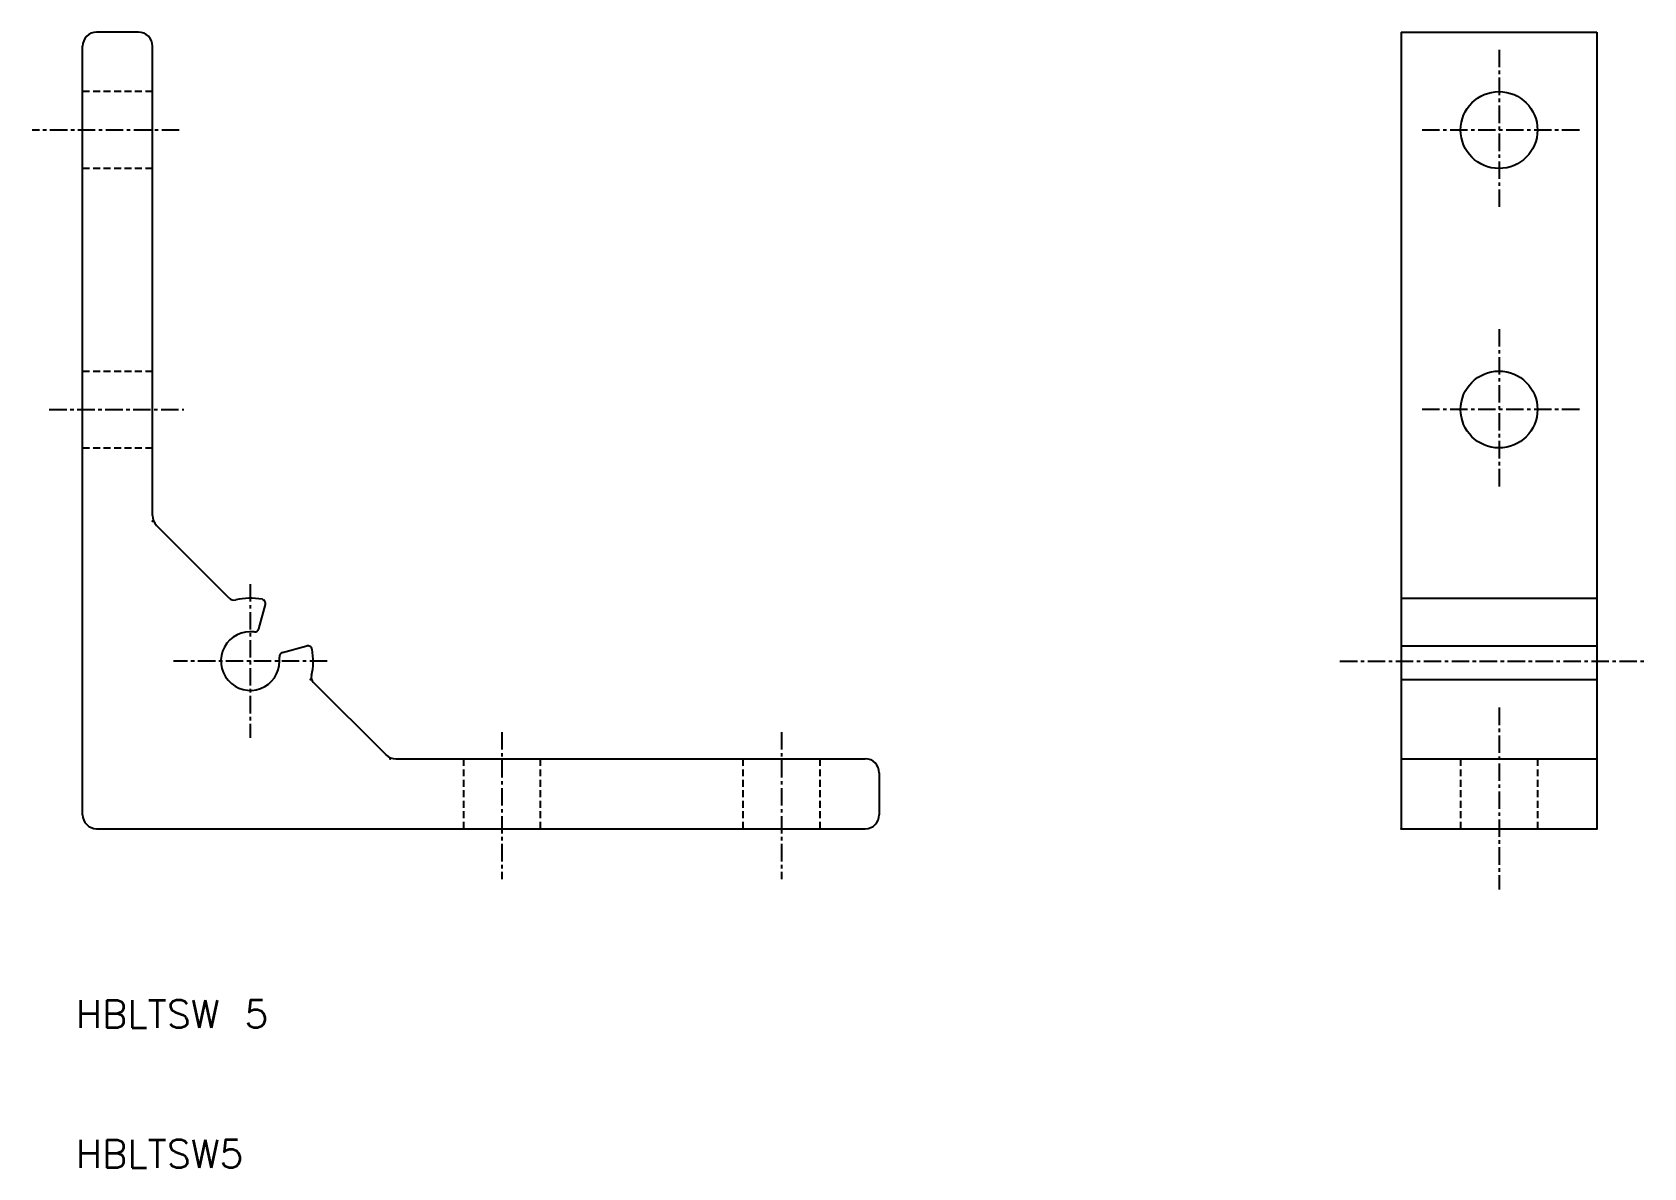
# Model space of a CAD drawing. Extents: x -16 to 100, y -36 to 45.
import ezdxf

# ---------------------------------------------------------------- set-up
doc = ezdxf.new("R2010")
doc.units = 0
doc.linetypes.add('CENTER', pattern=[2, 1.25, -0.25, 0.25, -0.25])
doc.linetypes.add('DASHED', pattern=[0.75, 0.5, -0.25])
doc.layers.get('0').update_dxf_attribs({"linetype": 'CONTINUOUS'})
doc.layers.add('CENTER', color=1, linetype='CENTER')
doc.styles.get("Standard").update_dxf_attribs({"font": 'txt.shx', "bigfont": 'bigfont.shx'})

msp = doc.modelspace()

# ---------------------------------------------------------------- linework, layer by layer
at = {"color": 7, "linetype": 'CONTINUOUS'}
for p, q in [((-8, 45), (-11, 45)), ((82.35, 45), (82.35, -12)), ((82.35, 45), (96.35, 45)), ((96.35, 45), (96.35, -12)), ((-12, -11), (-12, 44)), ((-7, 10.41), (-7, 44)), ((-1.51, 4.51), (-6.71, 9.71)), ((0.62, 2.3), (1.08, 4.05)), ((82.35, 4.5), (96.35, 4.5)), ((2.3, 0.62), (4.05, 1.08)), ((82.35, 1.09), (96.35, 1.09)), ((9.71, -6.71), (4.51, -1.51)), ((82.35, -1.31), (96.35, -1.31)), ((10.41, -7), (44, -7)), ((45, -8), (45, -11)), ((82.35, -7), (96.35, -7)), ((-11, -12), (44, -12)), ((82.35, -12), (96.35, -12))]:
    msp.add_line(p, q, dxfattribs=at)
at = {"color": 3, "linetype": 'DASHED'}
for p, q in [((-7, 40.75), (-12, 40.75)), ((-7, 35.25), (-12, 35.25)), ((-12, 20.75), (-7, 20.75)), ((-12, 15.25), (-7, 15.25)), ((15.25, -7), (15.25, -12)), ((20.75, -7), (20.75, -12)), ((35.25, -7), (35.25, -12)), ((40.75, -7), (40.75, -12)), ((86.6, -7), (86.6, -12)), ((92.1, -7), (92.1, -12))]:
    msp.add_line(p, q, dxfattribs=at)
at = {"color": 7, "linetype": 'CONTINUOUS'}
for centre in [(89.35, 38), (89.35, 18)]:
    msp.add_circle(centre, 2.75, dxfattribs=at)
for centre, radius, start, end in [((-11, 44), 1, 90, 180), ((-8, 44), 1, 0, 90), ((-6, 10.41), 1, 180, 225), ((-1.16, 4.86), 0.5, 225, 283.3813), ((0, 0), 4.5, 79.096, 103.3813), ((0.79, 4.12), 0.3, 345, 79.0958), ((0, 0), 2.1, 82.1671, 0), ((0.33, 2.38), 0.3, 262.18, 345), ((2.38, 0.33), 0.3, 105, 187.8189), ((0, 0), 2.1, 0, 7.8189), ((4.12, 0.79), 0.3, 10.9037, 105), ((0, 0), 4.5, 346.6187, 10.9037), ((4.86, -1.16), 0.5, 166.6187, 225), ((10.41, -6), 1, 225, 270), ((44, -8), 1, 0, 90), ((-11, -11), 1, 180, 270), ((44, -11), 1, 270, 0)]:
    msp.add_arc(centre, radius, start, end, dxfattribs=at)
for p in [(-7, 10), (4.31, -1.31), (10, -7), (82.35, -12), (82.35, -12), (96.35, -12), (96.35, -12)]:
    msp.add_point(p, dxfattribs=at)
at = {"layer": 'CENTER', "color": 1, "linetype": 'CENTER'}
for p, q in [((89.35, 43.75), (89.35, 32.25)), ((-5.09, 38), (-15.6, 38)), ((95.1, 38), (83.6, 38)), ((89.35, 23.75), (89.35, 12.25)), ((-14.38, 18), (-4.75, 18)), ((95.1, 18), (83.6, 18)), ((0, 5.5), (0, -5.5)), ((5.5, 0), (-5.5, 0)), ((77.96, 0), (99.7, 0)), ((89.35, -3.33), (89.35, -16.36)), ((18, -5.09), (18, -15.6)), ((38, -5.09), (38, -15.6))]:
    msp.add_line(p, q, dxfattribs=at)
msp.add_point((0, 0), dxfattribs=at)

# ---------------------------------------------------------------- texts
at = {"color": 7, "linetype": 'CONTINUOUS'}
for s, p in [('HBLTSW 5', (-12.49, -26.26)), ('HBLTSW5', (-12.49, -36.26))]:
    msp.add_text(s, height=2, dxfattribs=at).set_placement(p)

doc.saveas('drawing.dxf')
